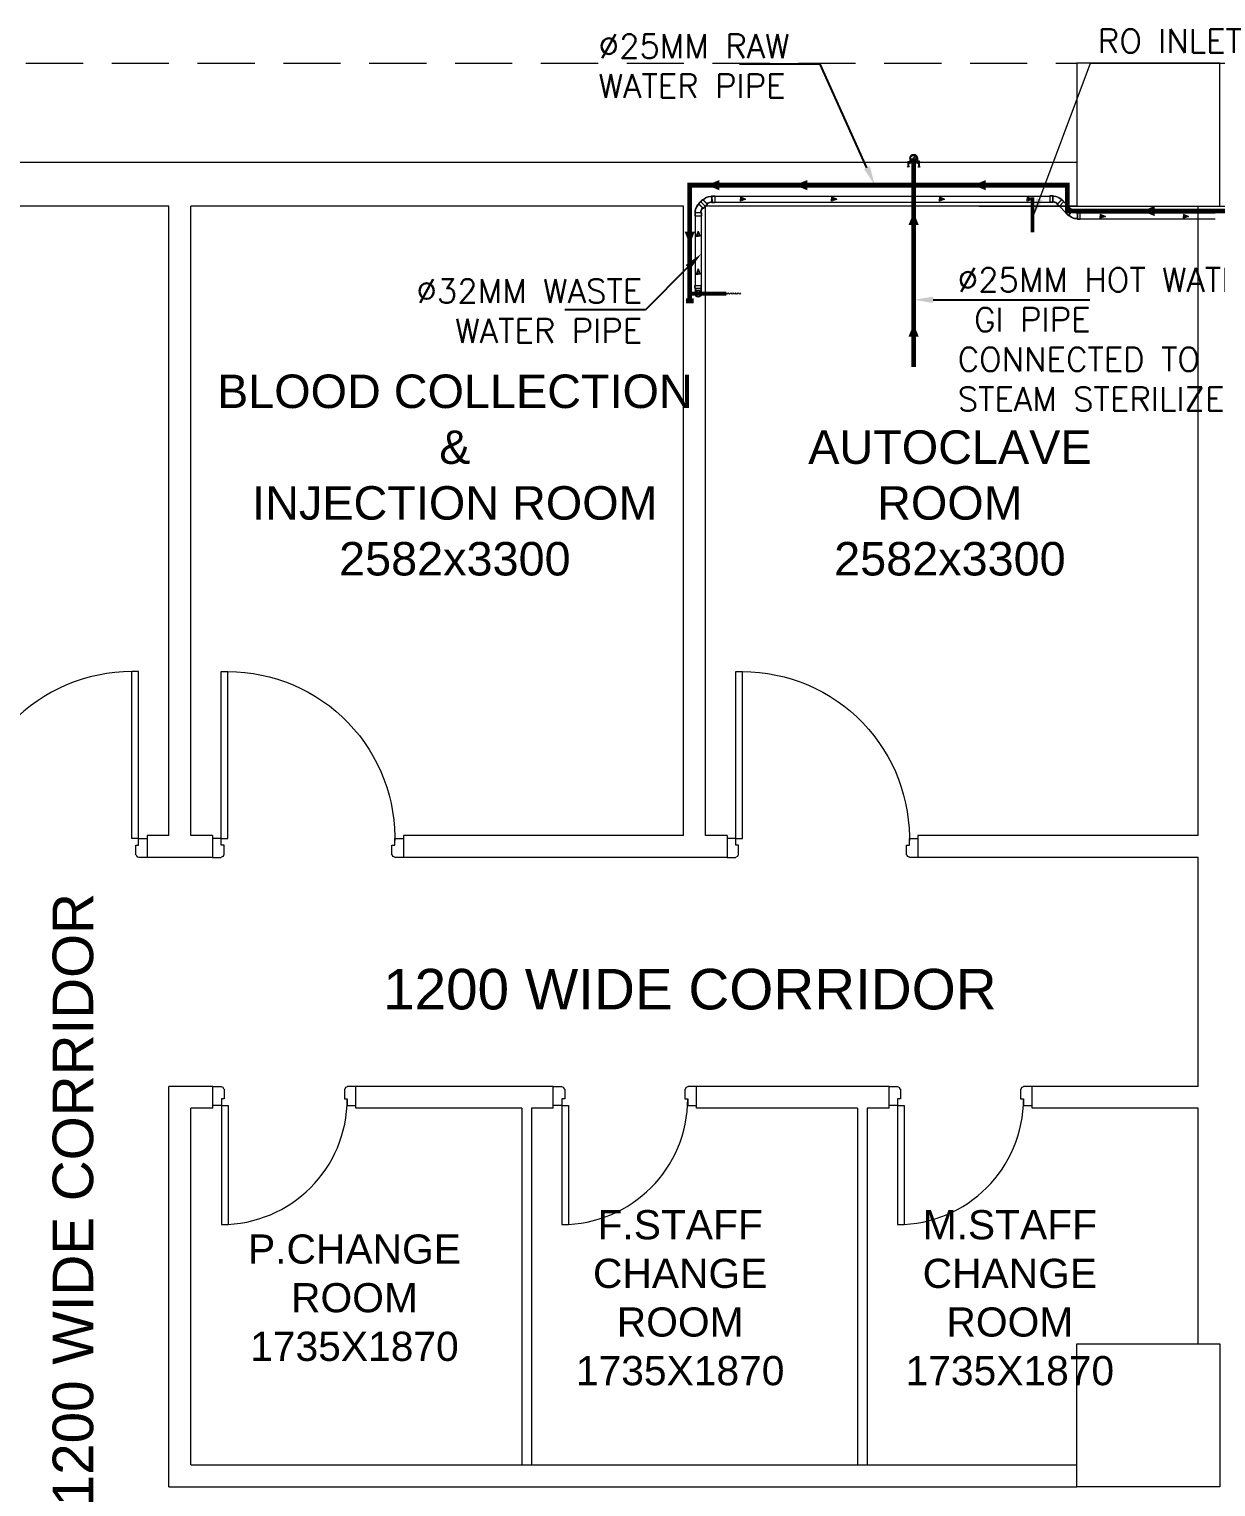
# Model space of a CAD drawing. Extents: x 3505867 to 4040009, y -660366 to -590408.
# Drawn here: x 3865733 to 3871954, y -603238 to -595594 of the extents above; entities that cross this region are included whole.
import ezdxf
from ezdxf import colors
from ezdxf.entities.mleader import LeaderData, LeaderLine
from ezdxf.enums import TextEntityAlignment as Align
from ezdxf.math import Vec2, Vec3

# ---------------------------------------------------------------- set-up
doc = ezdxf.new("R2010")
doc.units = 0
doc.header["$LTSCALE"] = 6
doc.header["$MEASUREMENT"] = 0
doc.linetypes.add('CENTER2', pattern=[1.125, 0.75, -0.125, 0.125, -0.125])
doc.linetypes.add('HIDDEN', pattern=[0.375, 0.25, -0.125])
doc.layers.get('0').update_dxf_attribs({"linetype": 'CONTINUOUS', "lineweight": 0})
for name, color, linetype, lineweight in [('Chajja', 7, 'CONTINUOUS', 0), ('COL', 5, 'CONTINUOUS', 0), ('DIM', 7, 'CONTINUOUS', 0), ('DOOR', 44, 'CONTINUOUS', 0), ('P-Wall', 36, 'CONTINUOUS', 0), ('PHE-SP', 1, 'CONTINUOUS', 0), ('phe-text', 1, 'CONTINUOUS', 0), ('PL- WASTE PIPE', 6, 'CONTINUOUS', 0), ('PL-CLAMP', 211, 'CONTINUOUS', 0), ('PL-HOT WATER PIPE', 10, 'CONTINUOUS', 0), ('PL-RA WATER SUPPLY PIPE', 100, 'CONTINUOUS', 0), ('PL-SOFT  WATER SUPPLY PIPE', 162, 'CONTINUOUS', 0), ('PL-SOIL PIPE', 1, 'CONTINUOUS', 0), ('PL-WATER PIPE CLAMP', 6, 'CONTINUOUS', 0), ('PL-WATER PIPING', 1, 'CONTINUOUS', 0), ('WALL', 10, 'CONTINUOUS', 0)]:
    doc.layers.add(name, color=color, linetype=linetype, lineweight=lineweight)
doc.styles.add('ARIAL', font='arial.ttf')
doc.styles.add('ROMANS', font='romans.shx')
doc.styles.get("Standard").update_dxf_attribs({"font": 'SIMPLEX'})
doc.dimstyles.new('AEPL1', dxfattribs={"dimtxt": 100, "dimasz": 75, "dimexe": 1.25, "dimexo": 50, "dimtad": 0, "dimdec": 0, "dimtxsty": 'ROMANS', "dimcen": 2.5, "dimclrd": 7, "dimclre": 7, "dimadec": 0, "dimazin": 0, "dimtfac": 1, "dimtdec": 0, "dimtmove": 0, "dimatfit": 3, "dimfxl": 1, "dimlwd": 0, "dimlwe": 0, "dimarcsym": 0})

# ---------------------------------------------------------------- blocks, each defined once
blk = doc.blocks.new('A$C19B8274B')
at = {"layer": 'DOOR'}
for p, q in [((-45, 925), (-80, 925)), ((-80, 50), (-80, 925)), ((-45, 50), (-45, 925)), ((-45, 50), (-80, 50)), ((-955, -50), (-955, -47.5)), ((-940, -35), (-942.5, -35)), ((-60, -35), (-57.5, -35)), ((-45, -50), (-45, -47.5))]:
    blk.add_line(p, q, dxfattribs=at)
for points in [[(-940, 15), (-955, 15), (-955, 50), (-1000, 50), (-1000, -50), (-955, -50)], [(-940, -35), (-940, 15)], [(-60, 15), (-45, 15), (-45, 50), (0, 50), (0, -50), (-45, -50)], [(-60, -35), (-60, 15)]]:
    blk.add_lwpolyline(points, dxfattribs=at)
at = {"layer": 'DOOR', "color": 145}
blk.add_arc((-80, 50), 875, 90, 182.29244, dxfattribs=at)
at = {"layer": 'DOOR'}
for centre, start, end in [((-955, -35), 270, 0), ((-45, -35), 180, 270)]:
    blk.add_arc(centre, 12.5, start, end, dxfattribs=at)
blk = doc.blocks.new('750')
at = {"layer": 'DOOR'}
for p, q in [((-50, 705), (-47.5, 705)), ((-35, 690), (-35, 692.5)), ((50, 45), (50, 80)), ((50, 80), (675, 80)), ((675, 45), (675, 80)), ((-50, 45), (-47.5, 45)), ((-35, 60), (-35, 57.5)), ((50, 45), (675, 45))]:
    blk.add_line(p, q, dxfattribs=at)
for points in [[(15, 690), (15, 705), (50, 705), (50, 750), (-50, 750), (-50, 705)], [(-35, 690), (15, 690)], [(15, 60), (15, 45), (50, 45), (50, 0), (-50, 0), (-50, 45)], [(-35, 60), (15, 60)]]:
    blk.add_lwpolyline(points, dxfattribs=at)
for centre, start, end in [((-35, 705), 180, 270), ((-35, 45), 90, 180)]:
    blk.add_arc(centre, 12.5, start, end, dxfattribs=at)
at = {"layer": 'DOOR', "color": 145}
blk.add_arc((15, 45), 660, 0, 90, dxfattribs=at)
blk = doc.blocks.new('CIVIL IVF')
at = {"layer": 'Chajja', "color": 8, "linetype": 'HIDDEN', "ltscale": 200}
blk.add_line((-22265, 18165.2), (-16305, 18165.2), dxfattribs=at)
at = {"layer": 'COL', "color": 8}
for points in [[(-16305, 17415.2), (-15555, 17415.2), (-15555, 18165.2), (-16305, 18165.2)], [(-16305, 10700.2), (-16305, 11450.2), (-15555, 11450.2), (-15555, 10700.2)]]:
    blk.add_lwpolyline(points, close=True, dxfattribs=at)
at = {"layer": 'P-Wall', "color": 8, "lineweight": 0}
for p, q in [((-19215, 12685.2), (-19215, 10815.2)), ((-19165, 12685.2), (-19165, 10815.2)), ((-17455, 12685.2), (-17455, 10815.2)), ((-17405, 12685.2), (-17405, 10815.2))]:
    blk.add_line(p, q, dxfattribs=at)
at = {"layer": 'WALL', "color": 8, "linetype": 'ByBlock'}
for p, q in [((-16305, 17645.2), (-22265, 17645.2)), ((-21065, 17415.2), (-24330, 17415.2)), ((-21065, 14115.2), (-21065, 17415.2)), ((-20950, 14115.2), (-20950, 17415.2)), ((-18367.5, 17415.2), (-20950, 17415.2)), ((-18367.5, 14115.2), (-18367.5, 17415.2)), ((-16305, 17415.2), (-18252.5, 17415.2)), ((-18252.5, 14115.2), (-18252.5, 17415.2)), ((-15670, 15800.2), (-15670, 17415.2)), ((-15670, 14115.2), (-15670, 15800.2)), ((-21065, 14115.2), (-21179.1, 14115.2)), ((-21179.1, 14115.2), (-21179.1, 14000.2)), ((-21065, 14115.2), (-21179.1, 14115.2)), ((-20835.9, 14115.2), (-20950, 14115.2)), ((-20835.9, 14115.2), (-20835.9, 14000.2)), ((-18367.5, 14115.2), (-19835.9, 14115.2)), ((-19835.9, 14115.2), (-19835.9, 14000.2)), ((-18138.4, 14115.2), (-18252.5, 14115.2)), ((-18138.4, 14115.2), (-18138.4, 14000.2)), ((-15670, 14115.2), (-17138.4, 14115.2)), ((-17138.4, 14115.2), (-17138.4, 14000.2)), ((-20835.9, 14000.2), (-21179.1, 14000.2)), ((-18138.4, 14000.2), (-19835.9, 14000.2)), ((-15670, 14000.2), (-17138.4, 14000.2)), ((-15670, 12800.2), (-15670, 14000.2)), ((-21065, 10700.2), (-21065, 12800.2)), ((-20835, 12800.2), (-21065, 12800.2)), ((-20835, 12685.2), (-20835, 12800.2)), ((-19050, 12800.2), (-20085, 12800.2)), ((-20085, 12685.2), (-20085, 12800.2)), ((-19050, 12685.2), (-19050, 12800.2)), ((-17290, 12800.2), (-18300, 12800.2)), ((-18300, 12685.2), (-18300, 12800.2)), ((-17290, 12685.2), (-17290, 12800.2)), ((-15670, 12800.2), (-16540, 12800.2)), ((-16540, 12685.2), (-16540, 12800.2)), ((-20950, 10815.2), (-20950, 12685.2)), ((-20835, 12685.2), (-20950, 12685.2)), ((-19215, 12685.2), (-20085, 12685.2)), ((-19050, 12685.2), (-19165, 12685.2)), ((-17455, 12685.2), (-18300, 12685.2)), ((-17290, 12685.2), (-17405, 12685.2)), ((-15670, 12685.2), (-16540, 12685.2)), ((-15670, 11450.2), (-15670, 12685.2)), ((-20950, 10815.2), (-16305, 10815.2)), ((-21065, 10700.2), (-16305, 10700.2))]:
    blk.add_line(p, q, dxfattribs=at)
at = {"layer": 'WALL', "color": 8, "lineweight": 0}
blk.add_line((-15670, 15800.2), (-15670, 15800.2), dxfattribs=at)
at = {"layer": 'WALL', "color": 8, "linetype": 'ByBlock'}
blk.add_lwpolyline([(-16817.6, 17415.2), (-13102.8, 17415.2)], dxfattribs=at)
at = {"layer": 'DOOR', "color": 8, "linetype": 'Continuous'}
blk.add_blockref('A$C19B8274B', (-21179.1, 14050.2), dxfattribs=at)
at = {"layer": 'DOOR', "color": 8, "linetype": 'Continuous', "xscale": -1}
for p in [(-20835.9, 14050.2), (-18138.4, 14050.2)]:
    blk.add_blockref('A$C19B8274B', p, dxfattribs=at)
at = {"layer": 'DOOR', "color": 8, "rotation": 270}
for p in [(-20835, 12750.2), (-19050, 12750.2), (-17290, 12750.2)]:
    blk.add_blockref('750', p, dxfattribs=at)
at = {"layer": 'DIM', "color": 8, "style": 'ARIAL'}
blk.add_text('1200 WIDE CORRIDOR', height=212.5, rotation=90, dxfattribs=at).set_placement((-21398.3, 12206), align=Align.BOTTOM_CENTER)
blk.add_text('1200 WIDE CORRIDOR', height=212.5, dxfattribs=at).set_placement((-18334, 13140), align=Align.BOTTOM_CENTER)
at = {"layer": 'DIM', "color": 8, "attachment_point": 5, "style": 'ARIAL'}
for s, insert, char_height, width in [('BLOOD COLLECTION \\P&\\PINJECTION ROOM\\P2582x3300', (-19566, 16004.8), 175.567, 2637.717), ('\\PAUTOCLAVE\\PROOM\\P2582x3300', (-16970.9, 16004.8), 175.57, 1589.812), ('F.STAFF\\PCHANGE\\PROOM\\P1735X1870', (-18384.9, 11691), 153, 1198.956), ('M.STAFF\\PCHANGE\\PROOM\\P1735X1870', (-16656.7, 11691), 153, 1198.956), ('P.CHANGE\\PROOM\\P1735X1870', (-20092.3, 11691), 153, 1198.956)]:
    blk.add_mtext(s, dxfattribs=dict(at, insert=insert, char_height=char_height, width=width))
blk = doc.blocks.new('100 ELBOW')
at = {"color": 0, "linetype": 'Continuous'}
for p, q in [((-77, 1), (-86, -8)), ((72, 61), (67, 55)), ((72, 61), (124, 61)), ((124, 61), (124, -61)), ((-94, -8), (-131, -44)), ((-131, -44), (-44, -131)), ((-94, -8), (-86, -8)), ((-8, -94), (-44, -131)), ((0, -78), (-8, -86)), ((-8, -94), (-8, -86)), ((72, -61), (66, -55)), ((72, -61), (124, -61))]:
    blk.add_line(p, q, dxfattribs=at)
at = {"color": 8, "linetype": 'Continuous', "lineweight": 0, "ltscale": 0.005}
for p, q in [((75, 55), (69, 49)), ((69, -49), (69, 49)), ((75, -55), (75, 55)), ((75, 55), (124, 55)), ((-92, -14), (-126, -49)), ((-92, -14), (-14, -92)), ((-92, -14), (-83, -14)), ((-83, -14), (-14, -83)), ((-14, -92), (-49, -126)), ((-4, -74), (-14, -83)), ((-14, -92), (-14, -83)), ((75, -55), (69, -49)), ((75, -55), (124, -55))]:
    blk.add_line(p, q, dxfattribs=at)
at = {"color": 8, "linetype": 'Continuous', "ltscale": 0.005}
blk.add_line((-72, -3), (-73, -4), dxfattribs=at)
at = {"color": 8, "linetype": 'Continuous', "lineweight": 0, "ltscale": 0.005}
for centre, radius, start, end in [((62, -148), 198, 87.8618, 137.18), ((61, -147), 98.2, 85.3383, 131.766)]:
    blk.add_arc(centre, radius, start, end, dxfattribs=at)
at = {"color": 0, "linetype": 'Continuous'}
for centre, radius, start, end in [((62, -148), 204, 88.5977, 133.0508), ((61, -147), 92.3, 86.6643, 131.6643)]:
    blk.add_arc(centre, radius, start, end, dxfattribs=at)
blk = doc.blocks.new('WATER PIPE CLAMP')
at = {"layer": 'PL-CLAMP'}
for p, q in [((-61, 87), (-63, 86)), ((-63, 86), (-54, 78)), ((-52, 78), (-61, 87)), ((-54, 78), (-54, 28)), ((-54, 41), (53, 41)), ((-54, 33), (53, 33)), ((-53, 27), (-52, 27)), ((-43, 87), (-52, 78)), ((-51, 78), (-42, 86)), ((-51, 28), (-51, 78)), ((-44, 41), (-44, 45)), ((-42, 86), (-43, 87)), ((-42, 46), (-28, 46)), ((-38, 1), (-38, 51)), ((-34, 52), (-36, 52)), ((-32, 1), (-32, 51)), ((-26, 41), (-26, 45)), ((26, 41), (26, 45)), ((28, 46), (42, 46)), ((32, 1), (32, 51)), ((36, 52), (34, 52)), ((38, 1), (38, 51)), ((42, 87), (41, 86)), ((41, 86), (50, 78)), ((51, 78), (42, 87)), ((44, 41), (44, 45)), ((50, 78), (50, 28)), ((50, 27), (52, 27)), ((60, 87), (51, 78)), ((53, 78), (61, 86)), ((53, 28), (53, 78)), ((61, 86), (60, 87))]:
    blk.add_line(p, q, dxfattribs=at)
for centre, radius, start, end in [((-53, 28), 0.784, 180.024, 270.024), ((-52, 28), 0.784, 270.024, 0.024), ((-42, 45), 1.57, 90.025, 180.025), ((-36, 51), 1.57, 90.025, 180.025), ((0, 1), 37.8, 180.025, 0.025), ((-34, 51), 1.57, 0.025, 90.025), ((-28, 45), 1.57, 0.025, 90.025), ((28, 45), 1.57, 90.025, 180.025), ((34, 51), 1.57, 90.025, 180.025), ((36, 51), 1.57, 0.025, 90.025), ((42, 45), 1.57, 0.025, 90.025), ((50, 28), 0.784, 180.024, 270.024), ((52, 28), 0.784, 270.024, 0.024)]:
    blk.add_arc(centre, radius, start, end, dxfattribs=at)
blk = doc.blocks.new('1234WE12')
at = {"layer": 'PL-SOFT  WATER SUPPLY PIPE', "color": 8, "linetype": 'CENTER2', "lineweight": 0}
for p, q in [((4.4, 0), (-4.4, 0)), ((0, 4.4), (0, -4.3))]:
    blk.add_line(p, q, dxfattribs=at)
at = {"layer": 'PL-SOFT  WATER SUPPLY PIPE', "color": 3, "linetype": 'Continuous'}
blk.add_circle((0, 0), 17.5, dxfattribs=at)
at = {"layer": 'PL-SOFT  WATER SUPPLY PIPE', "color": 8, "linetype": 'Continuous', "lineweight": 0, "ltscale": 0.005}
blk.add_circle((0, 0), 16, dxfattribs=at)
at = {"layer": 'PL-SOFT  WATER SUPPLY PIPE', "color": 8, "linetype": 'Continuous', "lineweight": 0}
for centre, start, end in [((-8, 0), 180.13833, 0.13833), ((8, 0), 0.13833, 180.13833)]:
    blk.add_arc(centre, 8, start, end, dxfattribs=at)
blk = doc.blocks.new('A$C0B1B3CFA')
at = {"layer": 'PHE-SP'}
h = blk.add_hatch(color=7, dxfattribs=at)
h.dxf.hatch_style = 1
h.paths.add_polyline_path([(-0.049, 0.023), (-0.049, 0), (0.012, 0)])
at = {"layer": 'PHE-SP', "color": 7}
for points in [[(-0.049, 0), (0.012, 0), (-0.049, 0.023), (-0.049, 0)], [(-0.049, 0), (0.012, 0), (-0.049, -0.023), (-0.049, 0)]]:
    blk.add_lwpolyline(points, dxfattribs=at)
blk = doc.blocks.new('Z$W@#3BD47561')
at = {"layer": 'PHE-SP', "xscale": 49.00933755098914, "yscale": 49.00933755098914, "zscale": 49.00933755098914, "rotation": 270}
blk.add_blockref('A$C0B1B3CFA', (0, 0), dxfattribs=at)
blk = doc.blocks.new('Z$W@#4AA511D8')
at = {"layer": 'phe-text', "linetype": 'ByBlock', "lineweight": -2, "ltscale": 0.5, "xscale": 0.0244727334018079, "yscale": 0.0244727334018079, "zscale": 0.0244727334018079, "rotation": 270}
blk.add_blockref('Z$W@#3BD47561', (0.015, 0), dxfattribs=at)
blk = doc.blocks.new('RISER UP 100')
at = {"color": 0, "linetype": 'Continuous'}
for p, q in [((-149, -60), (-149, 60)), ((-99, 60), (-149, 60)), ((-99, 60), (-94, 55)), ((-94, 55), (-24, 55)), ((-99, -60), (-149, -60)), ((-99, -60), (-94, -55)), ((-94, -55), (-24, -55))]:
    blk.add_line(p, q, dxfattribs=at)
at = {"color": 8, "linetype": 'Continuous', "lineweight": 0, "ltscale": 0.005}
for p, q in [((-99, 55), (-149, 55)), ((-99, -55), (-99, 55)), ((-99, 55), (-94, 50)), ((-94, -50), (-94, 50)), ((-94, 50), (-33, 50)), ((-99, -55), (-149, -55)), ((-99, -55), (-94, -50)), ((-94, -50), (-33, -50))]:
    blk.add_line(p, q, dxfattribs=at)
at = {"color": 8, "linetype": 'CENTER2', "lineweight": 0}
for p, q in [((-15, 0), (15, 0)), ((0, 15), (0, -15))]:
    blk.add_line(p, q, dxfattribs=at)
at = {"color": 0, "linetype": 'Continuous'}
blk.add_circle((0, 0), 60, dxfattribs=at)
at = {"color": 8, "linetype": 'Continuous', "lineweight": 0, "ltscale": 0.005}
blk.add_circle((0, 0), 55, dxfattribs=at)
at = {"color": 8, "linetype": 'Continuous', "lineweight": 0}
for centre, start, end in [((0, 28), 90, 270), ((0, -28), 270, 90)]:
    blk.add_arc(centre, 27.5, start, end, dxfattribs=at)
blk = doc.blocks.new('aa')
at = {"layer": 'PL- WASTE PIPE', "color": 4, "ltscale": 5}
for p, q in [((-2.73, 0.11), (-2.56, -0.11)), ((-2.56, -0.11), (-2.35, 0.11)), ((-2.35, 0.11), (-2.18, -0.11)), ((-2.18, -0.11), (-1.97, 0.11)), ((-1.97, 0.11), (-1.81, -0.11)), ((-1.81, -0.11), (-1.6, 0.11)), ((-1.6, 0.11), (-1.43, -0.11)), ((-1.43, -0.11), (-1.22, 0.11)), ((-1.22, 0.11), (-1.05, -0.11)), ((-1.05, -0.11), (-0.84, 0.11)), ((-0.84, 0.11), (-0.67, -0.11)), ((-0.67, -0.11), (-0.46, 0.11)), ((-0.46, 0.11), (-0.29, -0.11)), ((-0.29, -0.11), (-0.08, 0.11)), ((-0.08, 0.11), (0.08, -0.11)), ((0.08, -0.11), (0.29, 0.11)), ((0.29, 0.11), (0.46, -0.11)), ((0.46, -0.11), (0.67, 0.11)), ((0.67, 0.11), (0.84, -0.11)), ((0.84, -0.11), (1.05, 0.11)), ((1.05, 0.11), (1.22, -0.11)), ((1.22, -0.11), (1.43, 0.11)), ((1.43, 0.11), (1.6, -0.11)), ((1.6, -0.11), (1.81, 0.11)), ((1.81, 0.11), (1.97, -0.11)), ((1.97, -0.11), (2.18, 0.11)), ((2.18, 0.11), (2.35, -0.11)), ((2.35, -0.11), (2.56, 0.11)), ((2.56, 0.11), (2.73, -0.11)), ((2.73, -0.11), (2.94, 0.11)), ((2.94, 0.11), (3.11, -0.11)), ((3.11, -0.11), (3.32, 0.11)), ((3.32, 0.11), (3.49, -0.11)), ((3.49, -0.11), (3.7, 0.11))]:
    blk.add_line(p, q, dxfattribs=at)

msp = doc.modelspace()

# ---------------------------------------------------------------- linework, layer by layer
at = {"layer": 'PL- WASTE PIPE', "color": 4, "linetype": 'ByBlock', "lineweight": 0, "ltscale": 5}
for p, q in [((3869327, -596469.4), (3871083.9, -596469.6)), ((3869327.1, -596501.4), (3871083.8, -596501.6)), ((3871133.9, -596522.5), (3871170.2, -596559.3)), ((3871156.6, -596499.9), (3871193.1, -596536.5)), ((3869224.4, -596572.5), (3869224.4, -596938.2)), ((3869256.4, -596572.5), (3869256.4, -596938.2)), ((3871243.3, -596557.1), (3871949.8, -596557.1)), ((3871243.4, -596589.1), (3871949.9, -596589.1))]:
    msp.add_line(p, q, dxfattribs=at)
at = {"layer": 'PL-HOT WATER PIPE', "color": 11, "true_color": 0xf75178, "const_width": 25}
msp.add_lwpolyline([(3870369.8, -596272.2), (3870369.8, -597366.1)], dxfattribs=at)
at = {"layer": 'PL-SOFT  WATER SUPPLY PIPE', "color": 3}
msp.add_lwpolyline([(3874476.5, -596412.4, 25, 25, 0), (3872025.8, -596412.4, 25, 25, 0), (3872025.8, -596548.2, 25, 25, 0), (3871175.8, -596548.2, 25, 25, 0), (3871175.8, -596412.4, 25, 25, 0), (3869195.9, -596412.4, 25, 25, 0), (3869195.9, -597019.1, 0, 0, 0)], format="xyseb", dxfattribs=at)
at = {"layer": 'PL-SOFT  WATER SUPPLY PIPE', "color": 5, "const_width": 20}
for points in [[(3870992.9, -596659.4), (3870992.9, -596476.9)], [(3869388.2, -596981.4), (3869205.7, -596981.4)]]:
    msp.add_lwpolyline(points, dxfattribs=at)
at = {"layer": 'PL-SOFT  WATER SUPPLY PIPE', "color": 3, "const_width": 25}
msp.add_lwpolyline([(3869175.8, -597019.1), (3869215.9, -597019.1)], dxfattribs=at)
at = {"layer": 'PL-WATER PIPING', "color": 61, "true_color": 0xd8e58c}
for points in [[(3869350.9, -596412.4, 53.3, 0, 0), (3869286.1, -596412.4, 0, 0, 0)], [(3869812, -596412.4, 53.3, 0, 0), (3869747.2, -596412.4, 0, 0, 0)], [(3870747.5, -596412.4, 53.3, 0, 0), (3870682.7, -596412.4, 0, 0, 0)], [(3870369.8, -596620.7, 53.3, 0, 0), (3870369.8, -596555.9, 0, 0, 0)], [(3871633.2, -596548.2, 53.3, 0, 0), (3871568.4, -596548.2, 0, 0, 0)], [(3869195.9, -596657, 53.3, 0, 0), (3869195.9, -596721.8, 0, 0, 0)], [(3870369.8, -597206.3, 53.3, 0, 0), (3870369.8, -597141.5, 0, 0, 0)]]:
    msp.add_lwpolyline(points, format="xyseb", dxfattribs=at)

# ---------------------------------------------------------------- block references
at = {"linetype": 'ByBlock'}
msp.add_blockref('CIVIL IVF', (3887530.8, -613938.4), dxfattribs=at)
at = {"layer": 'PL- WASTE PIPE', "color": 4, "linetype": 'ByBlock', "ltscale": 5}
for name, p, xscale, yscale, zscale, rotation in [('100 ELBOW', (3869291, -596485.6), -0.2909090903557476, 0.2909090909116874, 0.2909090906144517, 45.18405487315986), ('100 ELBOW', (3871119.9, -596485.7), 0.2909090909094503, 0.2909090909094503, 0.2909090909094503, 314.8159451268402), ('100 ELBOW', (3869240.3, -596536.6), -0.2909090903557477, 0.2909090909116874, 0.2909090906144517, 90.1840548731598), ('100 ELBOW', (3871207.4, -596573.2), -0.2909090909094503, 0.2909090909094503, 0.2909090909094503, 180.1840548731598), ('RISER UP 100', (3869240.4, -596981.4), 0.2909393289782401, 0.2909393289782401, 0.2909393289782401, 269.9916092639283)]:
    msp.add_blockref(name, p, dxfattribs=dict(at, xscale=xscale, yscale=yscale, zscale=zscale, rotation=rotation))
at = {"layer": 'PL- WASTE PIPE', "linetype": 'ByBlock', "xscale": -34.18592693661901, "yscale": 34.18592693661901, "zscale": 34.18592693661901, "rotation": 359.9999999999998}
msp.add_blockref('aa', (3869369.3, -596979.9), dxfattribs=at)
at = {"layer": 'PL-SOFT  WATER SUPPLY PIPE', "color": 2, "ltscale": 500, "rotation": 180}
msp.add_blockref('1234WE12', (3870369.8, -596272.2), dxfattribs=at)
at = {"layer": 'PL-SOIL PIPE', "color": 1, "linetype": 'Continuous', "xscale": 368.8935589147082, "yscale": 368.8935589147082, "zscale": 368.8935589147082}
for p, rotation in [((3869489.4, -596485.6), 179.9999977847701), ((3869967.2, -596485.6), 179.9999977847701), ((3870532.3, -596485.6), 179.9999977847701), ((3870992.3, -596485.6), 179.9999977847701), ((3871375.2, -596576), 179.9999977847701), ((3871811.5, -596576), 179.9999977847701), ((3869240.4, -596652.9), 270.0000000000305), ((3869240.4, -596851.3), 270.0000000000305)]:
    msp.add_blockref('Z$W@#4AA511D8', p, dxfattribs=dict(at, rotation=rotation))
at = {"layer": 'PL-WATER PIPE CLAMP', "ltscale": 5, "xscale": -0.5454630040780015, "yscale": 0.5454630040780015, "zscale": 0.5454630040780017, "rotation": 180.1633275206256}
msp.add_blockref('WATER PIPE CLAMP', (3870369.8, -596270.9), dxfattribs=at)

# ---------------------------------------------------------------- texts
at = {"layer": 'PL- WASTE PIPE', "color": 4, "linetype": 'ByBlock', "lineweight": 0, "ltscale": 5, "char_height": 125, "width": 1332.591, "style": 'ROMANS'}
for s, insert, attachment_point in [('{\\C5;RO INLET }', (3871335.5, -595594.3), 1), ('%%C32MM WASTE WATER PIPE', (3868947.3, -596905.1), 3)]:
    msp.add_mtext(s, dxfattribs=dict(at, insert=insert, attachment_point=attachment_point))
at = {"layer": 'PL-HOT WATER PIPE', "color": 11, "lineweight": 0, "true_color": 0xf75178, "insert": (3870600.6, -596846.5), "char_height": 125, "width": 1790.921, "attachment_point": 1, "style": 'ROMANS'}
msp.add_mtext('%%C25MM HOT WATER  GI PIPE CONNECTED TO STEAM STERILIZER', dxfattribs=at)
at = {"layer": 'PL-RA WATER SUPPLY PIPE', "lineweight": 0, "ltscale": 0.01, "insert": (3868718.2, -595621.3), "char_height": 125, "width": 1332.591, "attachment_point": 1, "style": 'ROMANS'}
msp.add_mtext('%%c25MM RAW WATER PIPE', dxfattribs=at)

# ---------------------------------------------------------------- leaders
at = {"layer": 'PL- WASTE PIPE', "color": 4, "linetype": 'ByBlock', "ltscale": 5}
msp.add_leader([(3870994.8, -596579.6), (3871296.8, -595773.2), (3872162.2, -595773.2)], dimstyle='AEPL1', override={"dimasz": 100, "dimgap": 0.625, "dimtad": 0, "dimclrd": 7}, dxfattribs=at)
at = {"layer": 'PL- WASTE PIPE', "color": 4, "linetype": 'ByBlock', "lineweight": 0, "ltscale": 5}
ml = msp.add_multileader_mtext('Standard', dxfattribs=at)
ml.set_content(' ', color=4)
ml.set_leader_properties()
ml.build(insert=Vec2(0, 0))
ml.multileader.update_dxf_attribs({"text_right_attachment_type": 6, "dogleg_length": 341.6, "arrow_head_size": 100})
ctx = ml.context
ctx.base_point, ctx.char_height, ctx.arrow_head_size, ctx.landing_gap_size, ctx.plane_origin = Vec3(3868523, -597006.2), 100, 100, 50, Vec3(3869618.2, -597066.2)
ctx.right_attachment, ctx.text_align_type = 6, 2
notes = []
notes.append((ctx, [(0, (1, 1, 0), (3868964.6, -597066.2), (-1, 0), 341.6, [(0, [(3869256.4, -596772.3)], 0, [])])]))
ctx.mtext.insert, ctx.mtext.alignment, ctx.mtext.flow_direction = Vec3(3868573, -596946.2), 3, 5
at = {"layer": 'PL-HOT WATER PIPE', "color": 11, "true_color": 0xf75178}
ml = msp.add_multileader_mtext('Standard', dxfattribs=at)
ml.set_content(' ', color=(247, 81, 120))
ml.set_leader_properties()
ml.build(insert=Vec2(0, 0))
ml.multileader.update_dxf_attribs({"text_right_attachment_type": 6, "dogleg_length": 481.5, "arrow_head_size": 100})
ctx = ml.context
ctx.base_point, ctx.char_height, ctx.arrow_head_size, ctx.landing_gap_size, ctx.plane_origin = Vec3(3871292.9, -597013.8), 100, 100, 50, Vec3(3870157.8, -597013.8)
ctx.right_attachment = 6
notes.append((ctx, [(0, (1, 1, 0), (3870811.3, -597013.8), (1, 0), 481.5, [(0, [(3870371.4, -597013.8)], 0, [])])]))
ctx.mtext.insert, ctx.mtext.flow_direction = Vec3(3871342.9, -596953.8), 5
at = {"layer": 'PL-RA WATER SUPPLY PIPE', "ltscale": 0.01}
ml = msp.add_multileader_mtext('Standard', dxfattribs=at)
ml.set_content(' ', color=256)
ml.set_leader_properties()
ml.build(insert=Vec2(0, 0))
ml.multileader.update_dxf_attribs({"text_right_attachment_type": 6, "dogleg_length": 341.6, "arrow_head_size": 100})
ctx = ml.context
ctx.base_point, ctx.char_height, ctx.arrow_head_size, ctx.landing_gap_size, ctx.plane_origin = Vec3(3869438.3, -595717.5), 100, 100, 50, Vec3(3870533.5, -595777.5)
ctx.right_attachment, ctx.text_align_type = 6, 2
notes.append((ctx, [(0, (1, 1, 0), (3869879.9, -595777.5), (-1, 0), 341.6, [(0, [(3870166.3, -596412.4)], 0, [])])]))
ctx.mtext.insert, ctx.mtext.alignment, ctx.mtext.flow_direction = Vec3(3869488.3, -595657.5), 3, 5
for ctx, leaders in notes:
    for number, flags, end, landing, length, lines in leaders:
        leader = LeaderData()
        leader.index, (leader.has_last_leader_line, leader.has_dogleg_vector, leader.attachment_direction) = number, flags
        leader.last_leader_point, leader.dogleg_vector, leader.dogleg_length = Vec3(end), Vec3(landing), length
        for number, points, colour, breaks in lines:
            line = LeaderLine()
            line.index, line.vertices, line.color, line.breaks = number, Vec3.list(points), colors.encode_raw_color(colour), breaks
            leader.lines.append(line)
        ctx.leaders.append(leader)

doc.saveas('drawing.dxf')
